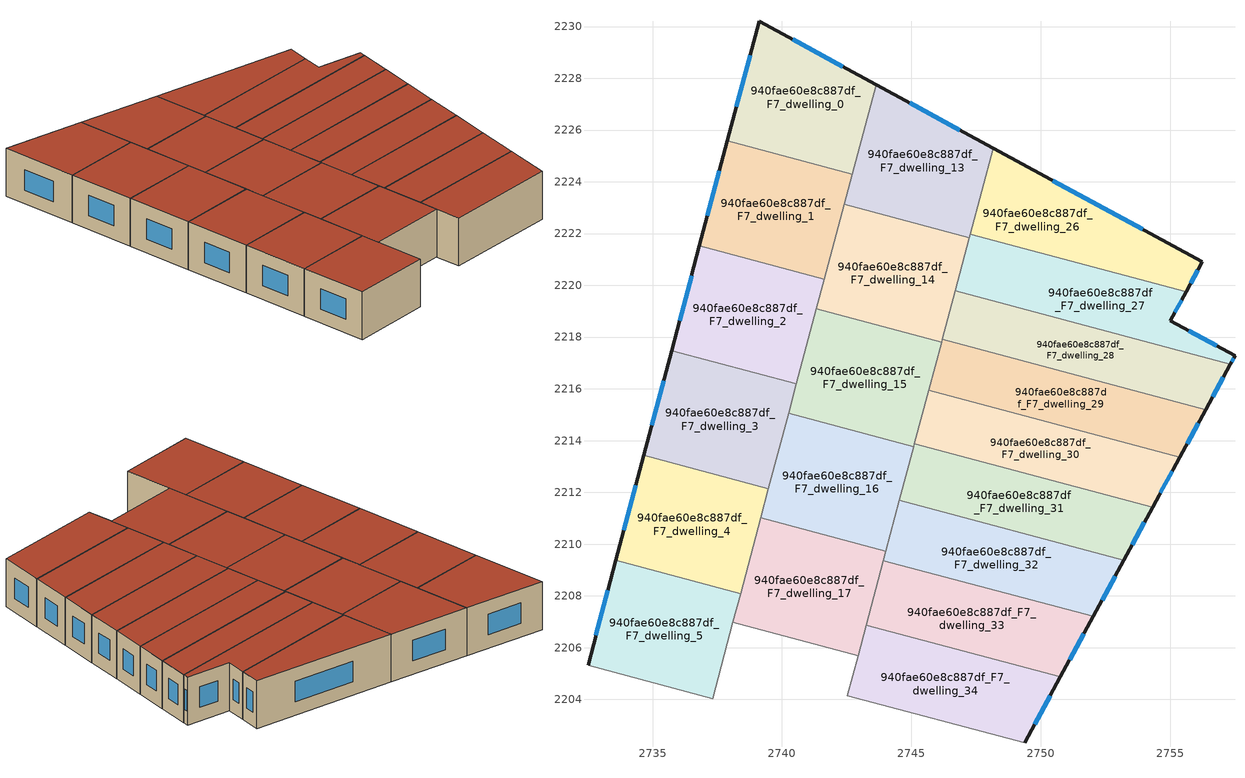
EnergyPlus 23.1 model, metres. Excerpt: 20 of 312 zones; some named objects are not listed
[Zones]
940fae60e8c887df_F7_dwelling_0
 floor to 940fae60e8c887df_F6_dwelling_0 (EU_floor_Construction): 2743.64,2227.75 2742.71,2224.29 2737.89,2225.58 2739.12,2230.21 z21
 wall outside (EU_wall_Construction): 2743.64,2227.75 2739.12,2230.21 2737.89,2225.58 z21:24
 wall to 940fae60e8c887df_F7_dwelling_1 (EU_wall_Construction): 2737.89,2225.58 2742.71,2224.29 z21:24
 wall to 940fae60e8c887df_F7_dwelling_13 (EU_wall_Construction): 2742.71,2224.29 2743.64,2227.75 z21:24
 window (EU_Window_Construction): 2738.76,2228.89 2738.24,2226.9 / 2742.34,2228.46 2740.41,2229.51 z21.86:23.14
 roof outside (EU_roof_Construction): 2742.71,2224.29 2743.64,2227.75 2739.12,2230.21 2737.89,2225.58 z24
940fae60e8c887df_F7_dwelling_1
 floor to 940fae60e8c887df_F6_dwelling_1 (EU_floor_Construction): 2742.71,2224.29 2741.64,2220.25 2736.81,2221.53 2737.89,2225.58 z21
 wall outside (EU_wall_Construction): 2737.89,2225.58 2736.81,2221.53 z21:24
 wall to 940fae60e8c887df_F7_dwelling_2 (EU_wall_Construction): 2736.81,2221.53 2741.64,2220.25 z21:24
 wall to 940fae60e8c887df_F7_dwelling_14 (EU_wall_Construction): 2741.64,2220.25 2742.4,2223.13 z21:24
 wall to 940fae60e8c887df_F7_dwelling_13 (EU_wall_Construction): 2742.4,2223.13 2742.71,2224.29 z21:24
 window (EU_Window_Construction): 2737.58,2224.42 2737.12,2222.69 z21.86:23.14
 roof outside (EU_roof_Construction): 2741.64,2220.25 2742.71,2224.29 2737.89,2225.58 2736.81,2221.53 z24
940fae60e8c887df_F7_dwelling_13
 floor to 940fae60e8c887df_F6_dwelling_13 (EU_floor_Construction): 2748.16,2225.3 2747.24,2221.84 2742.4,2223.13 2743.64,2227.75 z21
 wall outside (EU_wall_Construction): 2748.16,2225.3 2743.64,2227.75 z21:24
 wall to 940fae60e8c887df_F7_dwelling_14 (EU_wall_Construction): 2742.4,2223.13 2747.24,2221.84 z21:24
 wall to 940fae60e8c887df_F7_dwelling_26 (EU_wall_Construction): 2747.27,2221.97 2748.16,2225.3 z21:24
 wall to 940fae60e8c887df_F7_dwelling_27 (EU_wall_Construction): 2747.24,2221.84 2747.27,2221.97 z21:24
 window (EU_Window_Construction): 2746.87,2226 2744.93,2227.05 z21.86:23.14
 roof outside (EU_roof_Construction): 2747.24,2221.84 2748.16,2225.3 2743.64,2227.75 2742.4,2223.13 z24
940fae60e8c887df_F7_dwelling_14
 floor to 940fae60e8c887df_F6_dwelling_14 (EU_floor_Construction): 2747.24,2221.84 2746.16,2217.8 2741.33,2219.09 2742.4,2223.13 z21
 wall to 940fae60e8c887df_F7_dwelling_15 (EU_wall_Construction): 2741.33,2219.09 2746.16,2217.8 z21:24
 wall to 940fae60e8c887df_F7_dwelling_27 (EU_wall_Construction): 2746.69,2219.79 2747.24,2221.84 z21:24
 wall to 940fae60e8c887df_F7_dwelling_28 (EU_wall_Construction): 2746.19,2217.91 2746.69,2219.78 z21:24
 wall to 940fae60e8c887df_F7_dwelling_2 (EU_wall_Construction): 2741.64,2220.24 2741.33,2219.09 z21:24
 wall to 940fae60e8c887df_F7_dwelling_29 (EU_wall_Construction): 2746.16,2217.8 2746.19,2217.91 z21:24
 roof outside (EU_roof_Construction): 2746.16,2217.8 2747.24,2221.84 2742.4,2223.13 2741.33,2219.09 z24
940fae60e8c887df_F7_dwelling_15
 floor to 940fae60e8c887df_F6_dwelling_15 (EU_floor_Construction): 2746.16,2217.8 2745.09,2213.76 2740.25,2215.05 2741.33,2219.09 z21
 wall to 940fae60e8c887df_F7_dwelling_16 (EU_wall_Construction): 2740.25,2215.05 2745.09,2213.76 z21:24
 wall to 940fae60e8c887df_F7_dwelling_2 (EU_wall_Construction): 2741.33,2219.09 2740.56,2216.2 z21:24
 wall to 940fae60e8c887df_F7_dwelling_30 (EU_wall_Construction): 2745.12,2213.88 2745.67,2215.94 z21:24
 wall to 940fae60e8c887df_F7_dwelling_29 (EU_wall_Construction): 2745.67,2215.94 2746.16,2217.8 z21:24
 wall to 940fae60e8c887df_F7_dwelling_3 (EU_wall_Construction): 2740.56,2216.2 2740.25,2215.05 z21:24
 wall to 940fae60e8c887df_F7_dwelling_31 (EU_wall_Construction): 2745.09,2213.76 2745.12,2213.88 z21:24
 roof outside (EU_roof_Construction): 2745.09,2213.76 2746.16,2217.8 2741.33,2219.09 2740.25,2215.05 z24
940fae60e8c887df_F7_dwelling_16
 floor to 940fae60e8c887df_F6_dwelling_16 (EU_floor_Construction): 2745.09,2213.76 2744.01,2209.72 2739.18,2211.01 2740.25,2215.05 z21
 wall to 940fae60e8c887df_F7_dwelling_17 (EU_wall_Construction): 2739.18,2211.01 2744.01,2209.72 z21:24
 wall to 940fae60e8c887df_F7_dwelling_3 (EU_wall_Construction): 2740.25,2215.05 2739.48,2212.14 z21:24
 wall to 940fae60e8c887df_F7_dwelling_31 (EU_wall_Construction): 2744.54,2211.69 2745.09,2213.76 z21:24
 wall to 940fae60e8c887df_F7_dwelling_32 (EU_wall_Construction): 2744.01,2209.72 2744.54,2211.69 z21:24
 wall to 940fae60e8c887df_F7_dwelling_4 (EU_wall_Construction): 2739.48,2212.14 2739.18,2211.01 z21:24
 roof outside (EU_roof_Construction): 2744.01,2209.72 2745.09,2213.76 2740.25,2215.05 2739.18,2211.01 z24
940fae60e8c887df_F7_dwelling_17
 floor to 940fae60e8c887df_F6_dwelling_17 (EU_floor_Construction): 2744.01,2209.72 2742.94,2205.69 2738.1,2206.97 2739.18,2211.01 z21
 wall to 940fae60e8c887df_F7_dwelling_18 (EU_wall_Construction): 2738.1,2206.97 2742.94,2205.69 z21:24
 wall to 940fae60e8c887df_F7_dwelling_4 (EU_wall_Construction): 2739.18,2211.01 2738.4,2208.09 z21:24
 wall to 940fae60e8c887df_F7_dwelling_33 (EU_wall_Construction): 2743.25,2206.87 2743.92,2209.37 z21:24
 wall to 940fae60e8c887df_F7_dwelling_5 (EU_wall_Construction): 2738.4,2208.09 2738.1,2206.97 z21:24
 wall to 940fae60e8c887df_F7_dwelling_32 (EU_wall_Construction): 2743.92,2209.37 2744.01,2209.72 z21:24
 wall to 940fae60e8c887df_F7_dwelling_34 (EU_wall_Construction): 2742.94,2205.69 2743.25,2206.87 z21:24
 roof outside (EU_roof_Construction): 2742.94,2205.69 2744.01,2209.72 2739.18,2211.01 2738.1,2206.97 z24
940fae60e8c887df_F7_dwelling_2
 floor to 940fae60e8c887df_F6_dwelling_2 (EU_floor_Construction): 2741.64,2220.25 2740.56,2216.2 2735.73,2217.48 2736.81,2221.53 z21
 wall outside (EU_wall_Construction): 2736.81,2221.53 2735.73,2217.48 z21:24
 wall to 940fae60e8c887df_F7_dwelling_3 (EU_wall_Construction): 2735.73,2217.48 2740.56,2216.2 z21:24
 window (EU_Window_Construction): 2736.5,2220.37 2736.04,2218.64 z21.86:23.14
 roof outside (EU_roof_Construction): 2740.56,2216.2 2741.64,2220.25 2736.81,2221.53 2735.73,2217.48 z24
940fae60e8c887df_F7_dwelling_26
 floor to 940fae60e8c887df_F6_dwelling_26 (EU_floor_Construction): 2756.24,2220.9 2755.61,2219.75 2747.27,2221.97 2748.16,2225.3 z21
 wall outside (EU_wall_Construction): 2755.61,2219.75 2756.24,2220.9 2748.16,2225.3 z21:24
 wall to 940fae60e8c887df_F7_dwelling_27 (EU_wall_Construction): 2747.27,2221.97 2755.61,2219.75 z21:24
 window (EU_Window_Construction): 2753.93,2222.16 2750.47,2224.04 / 2755.79,2220.08 2756.06,2220.57 z21.86:23.14
 roof outside (EU_roof_Construction): 2755.61,2219.75 2756.24,2220.9 2748.16,2225.3 2747.27,2221.97 z24
940fae60e8c887df_F7_dwelling_27
 floor to 940fae60e8c887df_F6_dwelling_27 (EU_floor_Construction): 2755.61,2219.75 2755.01,2218.64 2757.51,2217.28 2757.33,2216.95 2746.69,2219.79 2747.27,2221.97 z21
 wall outside (EU_wall_Construction): 2757.33,2216.95 2757.51,2217.28 2755.01,2218.64 2755.61,2219.75 z21:24
 wall to 940fae60e8c887df_F7_dwelling_28 (EU_wall_Construction): 2746.69,2219.79 2757.33,2216.95 z21:24
 window (EU_Window_Construction): 2755.18,2218.96 2755.44,2219.43 / 2756.79,2217.67 2755.72,2218.25 / 2757.38,2217.05 2757.45,2217.19 z21.86:23.14
 roof outside (EU_roof_Construction): 2757.33,2216.95 2757.51,2217.28 2755.01,2218.64 2755.61,2219.75 2747.27,2221.97 2746.69,2219.79 z24
940fae60e8c887df_F7_dwelling_28
 floor to 940fae60e8c887df_F6_dwelling_28 (EU_floor_Construction): 2757.33,2216.95 2756.37,2215.2 2746.19,2217.91 2746.69,2219.79 z21
 wall outside (EU_wall_Construction): 2756.37,2215.2 2757.33,2216.95 z21:24
 wall to 940fae60e8c887df_F7_dwelling_29 (EU_wall_Construction): 2746.19,2217.91 2756.37,2215.2 z21:24
 window (EU_Window_Construction): 2756.65,2215.7 2757.05,2216.45 z21.86:23.14
 roof outside (EU_roof_Construction): 2756.37,2215.2 2757.33,2216.95 2746.69,2219.79 2746.19,2217.91 z24
940fae60e8c887df_F7_dwelling_29
 floor to 940fae60e8c887df_F6_dwelling_29 (EU_floor_Construction): 2756.37,2215.2 2755.38,2213.36 2745.67,2215.94 2746.19,2217.91 z21
 wall outside (EU_wall_Construction): 2755.38,2213.36 2756.37,2215.2 z21:24
 wall to 940fae60e8c887df_F7_dwelling_30 (EU_wall_Construction): 2745.67,2215.94 2755.38,2213.36 z21:24
 window (EU_Window_Construction): 2755.66,2213.88 2756.09,2214.67 z21.86:23.14
 roof outside (EU_roof_Construction): 2755.38,2213.36 2756.37,2215.2 2746.19,2217.91 2745.67,2215.94 z24
940fae60e8c887df_F7_dwelling_3
 floor to 940fae60e8c887df_F6_dwelling_3 (EU_floor_Construction): 2740.56,2216.2 2739.48,2212.14 2734.66,2213.43 2735.73,2217.48 z21
 wall outside (EU_wall_Construction): 2735.73,2217.48 2734.66,2213.43 z21:24
 wall to 940fae60e8c887df_F7_dwelling_4 (EU_wall_Construction): 2734.66,2213.43 2739.48,2212.14 z21:24
 window (EU_Window_Construction): 2735.43,2216.32 2734.97,2214.58 z21.86:23.14
 roof outside (EU_roof_Construction): 2739.48,2212.14 2740.56,2216.2 2735.73,2217.48 2734.66,2213.43 z24
940fae60e8c887df_F7_dwelling_30
 floor to 940fae60e8c887df_F6_dwelling_30 (EU_floor_Construction): 2755.38,2213.36 2754.33,2211.43 2745.12,2213.88 2745.67,2215.94 z21
 wall outside (EU_wall_Construction): 2754.33,2211.43 2755.38,2213.36 z21:24
 wall to 940fae60e8c887df_F7_dwelling_31 (EU_wall_Construction): 2745.12,2213.88 2754.33,2211.43 z21:24
 window (EU_Window_Construction): 2754.62,2211.98 2755.08,2212.81 z21.86:23.14
 roof outside (EU_roof_Construction): 2754.33,2211.43 2755.38,2213.36 2745.67,2215.94 2745.12,2213.88 z24
940fae60e8c887df_F7_dwelling_31
 floor to 940fae60e8c887df_F6_dwelling_31 (EU_floor_Construction): 2754.33,2211.43 2753.21,2209.38 2744.54,2211.69 2745.12,2213.88 z21
 wall outside (EU_wall_Construction): 2753.21,2209.38 2754.33,2211.43 z21:24
 wall to 940fae60e8c887df_F7_dwelling_32 (EU_wall_Construction): 2744.54,2211.69 2753.21,2209.38 z21:24
 window (EU_Window_Construction): 2753.53,2209.97 2754.01,2210.84 z21.86:23.14
 roof outside (EU_roof_Construction): 2753.21,2209.38 2754.33,2211.43 2745.12,2213.88 2744.54,2211.69 z24
940fae60e8c887df_F7_dwelling_32
 floor to 940fae60e8c887df_F6_dwelling_32 (EU_floor_Construction): 2753.21,2209.38 2752.03,2207.21 2743.92,2209.37 2744.54,2211.69 z21
 wall outside (EU_wall_Construction): 2752.03,2207.21 2753.21,2209.38 z21:24
 wall to 940fae60e8c887df_F7_dwelling_33 (EU_wall_Construction): 2743.92,2209.37 2752.03,2207.21 z21:24
 window (EU_Window_Construction): 2752.37,2207.83 2752.88,2208.76 z21.86:23.14
 roof outside (EU_roof_Construction): 2752.03,2207.21 2753.21,2209.38 2744.54,2211.69 2743.92,2209.37 z24
940fae60e8c887df_F7_dwelling_33
 floor to 940fae60e8c887df_F6_dwelling_33 (EU_floor_Construction): 2752.03,2207.21 2750.76,2204.87 2743.25,2206.87 2743.92,2209.37 z21
 wall outside (EU_wall_Construction): 2750.76,2204.87 2752.03,2207.21 z21:24
 wall to 940fae60e8c887df_F7_dwelling_34 (EU_wall_Construction): 2743.25,2206.87 2750.76,2204.87 z21:24
 window (EU_Window_Construction): 2751.12,2205.53 2751.67,2206.54 z21.86:23.14
 roof outside (EU_roof_Construction): 2750.76,2204.87 2752.03,2207.21 2743.92,2209.37 2743.25,2206.87 z24
940fae60e8c887df_F7_dwelling_34
 floor to 940fae60e8c887df_F6_dwelling_34 (EU_floor_Construction): 2750.76,2204.87 2749.38,2202.32 2742.53,2204.15 2743.25,2206.87 z21
 wall outside (EU_wall_Construction): 2749.38,2202.32 2750.76,2204.87 z21:24
 wall to 940fae60e8c887df_F7_dwelling_35 (EU_wall_Construction): 2742.53,2204.15 2749.38,2202.32 z21:24
 wall to 940fae60e8c887df_F7_dwelling_18 (EU_wall_Construction): 2742.94,2205.69 2742.53,2204.15 z21:24
 window (EU_Window_Construction): 2749.77,2203.05 2750.37,2204.14 z21.86:23.14
 roof outside (EU_roof_Construction): 2749.38,2202.32 2750.76,2204.87 2743.25,2206.87 2742.53,2204.15 z24
940fae60e8c887df_F7_dwelling_4
 floor to 940fae60e8c887df_F6_dwelling_4 (EU_floor_Construction): 2739.48,2212.14 2738.4,2208.09 2733.58,2209.37 2734.66,2213.43 z21
 wall outside (EU_wall_Construction): 2734.66,2213.43 2733.58,2209.37 z21:24
 wall to 940fae60e8c887df_F7_dwelling_5 (EU_wall_Construction): 2733.58,2209.37 2738.4,2208.09 z21:24
 window (EU_Window_Construction): 2734.35,2212.27 2733.89,2210.53 z21.86:23.14
 roof outside (EU_roof_Construction): 2738.4,2208.09 2739.48,2212.14 2734.66,2213.43 2733.58,2209.37 z24
940fae60e8c887df_F7_dwelling_5
 floor to 940fae60e8c887df_F6_dwelling_5 (EU_floor_Construction): 2738.4,2208.09 2737.32,2204.03 2732.5,2205.31 2733.58,2209.37 z21
 wall outside (EU_wall_Construction): 2733.58,2209.37 2732.5,2205.31 z21:24
 wall to 940fae60e8c887df_F7_dwelling_6 (EU_wall_Construction): 2732.5,2205.31 2737.32,2204.03 z21:24
 wall to 940fae60e8c887df_F7_dwelling_18 (EU_wall_Construction): 2737.32,2204.03 2738.1,2206.97 z21:24
 window (EU_Window_Construction): 2733.27,2208.21 2732.81,2206.47 z21.86:23.14
 roof outside (EU_roof_Construction): 2737.32,2204.03 2738.4,2208.09 2733.58,2209.37 2732.5,2205.31 z24
[Building]
EU S2 Campaign: North Axis=0; Terrain=City; Solar Distribution=FullExterior
[Site:Location]
Helsinki-Vantaa.AP: Latitude=60.317; Longitude=24.963; Time Zone=2; Elevation=54.6
[SizingPeriod:WeatherFileDays]
AnnualSizingPeriod: Begin Month=1; Begin Day of Month=1; End Month=12; End Day of Month=31; Day of Week for Start Day=Monday; Use Weather File Daylight Saving Period=No; Use Weather File Rain and Snow Indicators=No
[MATERIAL]
EU_InternalMass_Material: Roughness=MediumRough; Thickness=0.1; Conductivity=1; Density=1800; Specific Heat=900; Thermal Absorptance=0.9; Solar Absorptance=0.7; Visible Absorptance=0.7
[MATERIAL:NOMASS] Roughness=MediumRough; Thermal Absorptance=0.9; Solar Absorptance=0.7; Visible Absorptance=0.7
Name | Thermal Resistance
EU_wall_NoMass | 5.91765
EU_roof_NoMass | 11.1778
EU_floor_NoMass | 6.2875
[WINDOWMATERIAL:SIMPLEGLAZINGSYSTEM]
EU_Window_SimpleGlazing: UFactor=0.994035; Solar Heat Gain Coefficient=0.7; Visible Transmittance=0.7
[CONSTRUCTION]
EU_wall_Construction: EU_wall_NoMass
EU_roof_Construction: EU_roof_NoMass
EU_floor_Construction: EU_floor_NoMass
EU_Window_Construction: EU_Window_SimpleGlazing
EU_InternalMass_Construction: EU_InternalMass_Material
[ZONE] Type=1; Multiplier=1; Ceiling Height=autocalculate; Floor Area=autocalculate; Part of Total Floor Area=Yes
Name | Volume
940fae60e8c887df_F7_dwelling_0; 940fae60e8c887df_F7_dwelling_34 | 62.7524
940fae60e8c887df_F7_dwelling_1; 940fae60e8c887df_F7_dwelling_17 | 62.759
940fae60e8c887df_F7_dwelling_13 | 62.7554
940fae60e8c887df_F7_dwelling_14 | 62.7649
940fae60e8c887df_F7_dwelling_15 | 62.7598
940fae60e8c887df_F7_dwelling_16; 940fae60e8c887df_F7_dwelling_26 | 62.7605
940fae60e8c887df_F7_dwelling_2 | 62.7495
940fae60e8c887df_F7_dwelling_27; 940fae60e8c887df_F7_dwelling_3; 940fae60e8c887df_F7_dwelling_31 | 62.7539
940fae60e8c887df_F7_dwelling_28 | 62.7642
940fae60e8c887df_F7_dwelling_29 | 62.748
940fae60e8c887df_F7_dwelling_30 | 62.7664
940fae60e8c887df_F7_dwelling_32 | 62.7466
940fae60e8c887df_F7_dwelling_33 | 62.7678
940fae60e8c887df_F7_dwelling_4 | 62.7568
940fae60e8c887df_F7_dwelling_5 | 62.7583
[INTERNALMASS] Construction=EU_InternalMass_Construction
Name | Zone or ZoneList | Surface Area
940fae60e8c887df_F7_dwelling_0_EU_InternalMass | 940fae60e8c887df_F7_dwelling_0 | 20.9173
940fae60e8c887df_F7_dwelling_1_EU_InternalMass | 940fae60e8c887df_F7_dwelling_1 | 20.9199
940fae60e8c887df_F7_dwelling_2_EU_InternalMass | 940fae60e8c887df_F7_dwelling_2 | 20.916
940fae60e8c887df_F7_dwelling_3_EU_InternalMass | 940fae60e8c887df_F7_dwelling_3 | 20.918
940fae60e8c887df_F7_dwelling_4_EU_InternalMass | 940fae60e8c887df_F7_dwelling_4 | 20.9187
940fae60e8c887df_F7_dwelling_5_EU_InternalMass | 940fae60e8c887df_F7_dwelling_5 | 20.9196
940fae60e8c887df_F7_dwelling_13_EU_InternalMass | 940fae60e8c887df_F7_dwelling_13 | 20.919
940fae60e8c887df_F7_dwelling_14_EU_InternalMass | 940fae60e8c887df_F7_dwelling_14 | 20.9217
940fae60e8c887df_F7_dwelling_15_EU_InternalMass | 940fae60e8c887df_F7_dwelling_15 | 20.9199
940fae60e8c887df_F7_dwelling_16_EU_InternalMass | 940fae60e8c887df_F7_dwelling_16 | 20.9199
940fae60e8c887df_F7_dwelling_17_EU_InternalMass | 940fae60e8c887df_F7_dwelling_17 | 20.9199
940fae60e8c887df_F7_dwelling_26_EU_InternalMass | 940fae60e8c887df_F7_dwelling_26 | 20.9201
940fae60e8c887df_F7_dwelling_27_EU_InternalMass | 940fae60e8c887df_F7_dwelling_27 | 20.9179
940fae60e8c887df_F7_dwelling_28_EU_InternalMass | 940fae60e8c887df_F7_dwelling_28 | 20.921
940fae60e8c887df_F7_dwelling_29_EU_InternalMass | 940fae60e8c887df_F7_dwelling_29 | 20.9164
940fae60e8c887df_F7_dwelling_30_EU_InternalMass | 940fae60e8c887df_F7_dwelling_30 | 20.9221
940fae60e8c887df_F7_dwelling_31_EU_InternalMass | 940fae60e8c887df_F7_dwelling_31 | 20.9178
940fae60e8c887df_F7_dwelling_32_EU_InternalMass | 940fae60e8c887df_F7_dwelling_32 | 20.9155
940fae60e8c887df_F7_dwelling_33_EU_InternalMass | 940fae60e8c887df_F7_dwelling_33 | 20.9227
940fae60e8c887df_F7_dwelling_34_EU_InternalMass | 940fae60e8c887df_F7_dwelling_34 | 20.9175
[OTHEREQUIPMENT] Fuel Type=Electricity; Design Level Calculation Method=Watts/Area; Power per Zone Floor Area=1; Fraction Latent=0; Fraction Radiant=0; Fraction Lost=0; Carbon Dioxide Generation Rate=0; EndUse Subcategory=EU_Step8_InternalGains
Name | Zone or ZoneList or Space or SpaceList | Schedule
EU_Step8_InternalGain_940fae60e8c887df_F7_dwelling_0_f000 | 940fae60e8c887df_F7_dwelling_0 | EU_Step8_GainSchedule_940fae60e8c887df_F7_dwelling_0_f000
EU_Step8_InternalGain_940fae60e8c887df_F7_dwelling_1_f000 | 940fae60e8c887df_F7_dwelling_1 | EU_Step8_GainSchedule_940fae60e8c887df_F7_dwelling_1_f000
EU_Step8_InternalGain_940fae60e8c887df_F7_dwelling_2_f000 | 940fae60e8c887df_F7_dwelling_2 | EU_Step8_GainSchedule_940fae60e8c887df_F7_dwelling_2_f000
EU_Step8_InternalGain_940fae60e8c887df_F7_dwelling_3_f000 | 940fae60e8c887df_F7_dwelling_3 | EU_Step8_GainSchedule_940fae60e8c887df_F7_dwelling_3_f000
EU_Step8_InternalGain_940fae60e8c887df_F7_dwelling_4_f000 | 940fae60e8c887df_F7_dwelling_4 | EU_Step8_GainSchedule_940fae60e8c887df_F7_dwelling_4_f000
EU_Step8_InternalGain_940fae60e8c887df_F7_dwelling_5_f000 | 940fae60e8c887df_F7_dwelling_5 | EU_Step8_GainSchedule_940fae60e8c887df_F7_dwelling_5_f000
EU_Step8_InternalGain_940fae60e8c887df_F7_dwelling_13_f000 | 940fae60e8c887df_F7_dwelling_13 | EU_Step8_GainSchedule_940fae60e8c887df_F7_dwelling_13_f000
EU_Step8_InternalGain_940fae60e8c887df_F7_dwelling_14_f000 | 940fae60e8c887df_F7_dwelling_14 | EU_Step8_GainSchedule_940fae60e8c887df_F7_dwelling_14_f000
EU_Step8_InternalGain_940fae60e8c887df_F7_dwelling_15_f000 | 940fae60e8c887df_F7_dwelling_15 | EU_Step8_GainSchedule_940fae60e8c887df_F7_dwelling_15_f000
EU_Step8_InternalGain_940fae60e8c887df_F7_dwelling_16_f000 | 940fae60e8c887df_F7_dwelling_16 | EU_Step8_GainSchedule_940fae60e8c887df_F7_dwelling_16_f000
EU_Step8_InternalGain_940fae60e8c887df_F7_dwelling_17_f000 | 940fae60e8c887df_F7_dwelling_17 | EU_Step8_GainSchedule_940fae60e8c887df_F7_dwelling_17_f000
EU_Step8_InternalGain_940fae60e8c887df_F7_dwelling_26_f000 | 940fae60e8c887df_F7_dwelling_26 | EU_Step8_GainSchedule_940fae60e8c887df_F7_dwelling_26_f000
EU_Step8_InternalGain_940fae60e8c887df_F7_dwelling_27_f000 | 940fae60e8c887df_F7_dwelling_27 | EU_Step8_GainSchedule_940fae60e8c887df_F7_dwelling_27_f000
EU_Step8_InternalGain_940fae60e8c887df_F7_dwelling_28_f000 | 940fae60e8c887df_F7_dwelling_28 | EU_Step8_GainSchedule_940fae60e8c887df_F7_dwelling_28_f000
EU_Step8_InternalGain_940fae60e8c887df_F7_dwelling_29_f000 | 940fae60e8c887df_F7_dwelling_29 | EU_Step8_GainSchedule_940fae60e8c887df_F7_dwelling_29_f000
EU_Step8_InternalGain_940fae60e8c887df_F7_dwelling_30_f000 | 940fae60e8c887df_F7_dwelling_30 | EU_Step8_GainSchedule_940fae60e8c887df_F7_dwelling_30_f000
EU_Step8_InternalGain_940fae60e8c887df_F7_dwelling_31_f000 | 940fae60e8c887df_F7_dwelling_31 | EU_Step8_GainSchedule_940fae60e8c887df_F7_dwelling_31_f000
EU_Step8_InternalGain_940fae60e8c887df_F7_dwelling_32_f000 | 940fae60e8c887df_F7_dwelling_32 | EU_Step8_GainSchedule_940fae60e8c887df_F7_dwelling_32_f000
EU_Step8_InternalGain_940fae60e8c887df_F7_dwelling_33_f000 | 940fae60e8c887df_F7_dwelling_33 | EU_Step8_GainSchedule_940fae60e8c887df_F7_dwelling_33_f000
EU_Step8_InternalGain_940fae60e8c887df_F7_dwelling_34_f000 | 940fae60e8c887df_F7_dwelling_34 | EU_Step8_GainSchedule_940fae60e8c887df_F7_dwelling_34_f000
[ZONEVENTILATION:DESIGNFLOWRATE] Schedule=EU_AlwaysOn; Design Flow Rate Calculation Method=AirChanges/Hour; Air Changes per Hour=0.596421; Ventilation Type=Natural; Fan Pressure Rise=0; Fan Total Efficiency=1; Constant Term Coefficient=1; Temperature Term Coefficient=0; Velocity Term Coefficient=0; Velocity Squared Term Coefficient=0; Minimum Indoor Temperature=-100; Maximum Indoor Temperature=100; Delta Temperature=-100; Minimum Outdoor Temperature=-100; Maximum Outdoor Temperature=100; Maximum Wind Speed=40
Name | Zone or ZoneList or Space or SpaceList
EU_ConstantAir_940fae60e8c887df_F7_dwelling_0 | 940fae60e8c887df_F7_dwelling_0
EU_ConstantAir_940fae60e8c887df_F7_dwelling_1 | 940fae60e8c887df_F7_dwelling_1
EU_ConstantAir_940fae60e8c887df_F7_dwelling_2 | 940fae60e8c887df_F7_dwelling_2
EU_ConstantAir_940fae60e8c887df_F7_dwelling_3 | 940fae60e8c887df_F7_dwelling_3
EU_ConstantAir_940fae60e8c887df_F7_dwelling_4 | 940fae60e8c887df_F7_dwelling_4
EU_ConstantAir_940fae60e8c887df_F7_dwelling_5 | 940fae60e8c887df_F7_dwelling_5
EU_ConstantAir_940fae60e8c887df_F7_dwelling_13 | 940fae60e8c887df_F7_dwelling_13
EU_ConstantAir_940fae60e8c887df_F7_dwelling_14 | 940fae60e8c887df_F7_dwelling_14
EU_ConstantAir_940fae60e8c887df_F7_dwelling_15 | 940fae60e8c887df_F7_dwelling_15
EU_ConstantAir_940fae60e8c887df_F7_dwelling_16 | 940fae60e8c887df_F7_dwelling_16
EU_ConstantAir_940fae60e8c887df_F7_dwelling_17 | 940fae60e8c887df_F7_dwelling_17
EU_ConstantAir_940fae60e8c887df_F7_dwelling_26 | 940fae60e8c887df_F7_dwelling_26
EU_ConstantAir_940fae60e8c887df_F7_dwelling_27 | 940fae60e8c887df_F7_dwelling_27
EU_ConstantAir_940fae60e8c887df_F7_dwelling_28 | 940fae60e8c887df_F7_dwelling_28
EU_ConstantAir_940fae60e8c887df_F7_dwelling_29 | 940fae60e8c887df_F7_dwelling_29
EU_ConstantAir_940fae60e8c887df_F7_dwelling_30 | 940fae60e8c887df_F7_dwelling_30
EU_ConstantAir_940fae60e8c887df_F7_dwelling_31 | 940fae60e8c887df_F7_dwelling_31
EU_ConstantAir_940fae60e8c887df_F7_dwelling_32 | 940fae60e8c887df_F7_dwelling_32
EU_ConstantAir_940fae60e8c887df_F7_dwelling_33 | 940fae60e8c887df_F7_dwelling_33
EU_ConstantAir_940fae60e8c887df_F7_dwelling_34 | 940fae60e8c887df_F7_dwelling_34
[HVACTEMPLATE:ZONE:IDEALLOADSAIRSYSTEM] System Availability Schedule=EU_AlwaysOn; Maximum Heating Supply Air Temperature=50; Minimum Cooling Supply Air Temperature=13; Maximum Heating Supply Air Humidity Ratio=0.0156; Minimum Cooling Supply Air Humidity Ratio=0.0077; Heating Limit=NoLimit; Cooling Limit=NoLimit; Heating Availability Schedule=EU_AlwaysOn; Cooling Availability Schedule=EU_CoolingOff; Dehumidification Control Type=ConstantSensibleHeatRatio; Cooling Sensible Heat Ratio=0.7; Dehumidification Setpoint=60; Humidification Control Type=None; Humidification Setpoint=30; Outdoor Air Method=None; Outdoor Air Flow Rate per Person=0.00944; Outdoor Air Flow Rate per Zone Floor Area=0; Outdoor Air Flow Rate per Zone=0; Demand Controlled Ventilation Type=None; Outdoor Air Economizer Type=NoEconomizer; Heat Recovery Type=None; Sensible Heat Recovery Effectiveness=0.7; Latent Heat Recovery Effectiveness=0.65
Name | Template Thermostat
940fae60e8c887df_F7_dwelling_0 | EU_HeatOnly_940fae60e8c887df_F7_dwelling_0
940fae60e8c887df_F7_dwelling_1 | EU_HeatOnly_940fae60e8c887df_F7_dwelling_1
940fae60e8c887df_F7_dwelling_2 | EU_HeatOnly_940fae60e8c887df_F7_dwelling_2
940fae60e8c887df_F7_dwelling_3 | EU_HeatOnly_940fae60e8c887df_F7_dwelling_3
940fae60e8c887df_F7_dwelling_4 | EU_HeatOnly_940fae60e8c887df_F7_dwelling_4
940fae60e8c887df_F7_dwelling_5 | EU_HeatOnly_940fae60e8c887df_F7_dwelling_5
940fae60e8c887df_F7_dwelling_13 | EU_HeatOnly_940fae60e8c887df_F7_dwelling_13
940fae60e8c887df_F7_dwelling_14 | EU_HeatOnly_940fae60e8c887df_F7_dwelling_14
940fae60e8c887df_F7_dwelling_15 | EU_HeatOnly_940fae60e8c887df_F7_dwelling_15
940fae60e8c887df_F7_dwelling_16 | EU_HeatOnly_940fae60e8c887df_F7_dwelling_16
940fae60e8c887df_F7_dwelling_17 | EU_HeatOnly_940fae60e8c887df_F7_dwelling_17
940fae60e8c887df_F7_dwelling_26 | EU_HeatOnly_940fae60e8c887df_F7_dwelling_26
940fae60e8c887df_F7_dwelling_27 | EU_HeatOnly_940fae60e8c887df_F7_dwelling_27
940fae60e8c887df_F7_dwelling_28 | EU_HeatOnly_940fae60e8c887df_F7_dwelling_28
940fae60e8c887df_F7_dwelling_29 | EU_HeatOnly_940fae60e8c887df_F7_dwelling_29
940fae60e8c887df_F7_dwelling_30 | EU_HeatOnly_940fae60e8c887df_F7_dwelling_30
940fae60e8c887df_F7_dwelling_31 | EU_HeatOnly_940fae60e8c887df_F7_dwelling_31
940fae60e8c887df_F7_dwelling_32 | EU_HeatOnly_940fae60e8c887df_F7_dwelling_32
940fae60e8c887df_F7_dwelling_33 | EU_HeatOnly_940fae60e8c887df_F7_dwelling_33
940fae60e8c887df_F7_dwelling_34 | EU_HeatOnly_940fae60e8c887df_F7_dwelling_34
[SIZING:ZONE] Zone Cooling Design Supply Air Temperature Input Method=SupplyAirTemperature; Zone Cooling Design Supply Air Temperature=13; Zone Heating Design Supply Air Temperature Input Method=SupplyAirTemperature; Zone Heating Design Supply Air Temperature=50; Zone Cooling Design Supply Air Humidity Ratio=0.008; Zone Heating Design Supply Air Humidity Ratio=0.008; Cooling Design Air Flow Method=DesignDay; Cooling Design Air Flow Rate=0; Cooling Minimum Air Flow per Zone Floor Area=0.000762; Cooling Minimum Air Flow=0; Cooling Minimum Air Flow Fraction=0.2; Heating Design Air Flow Method=DesignDay; Heating Design Air Flow Rate=0; Heating Maximum Air Flow per Zone Floor Area=0.002032; Heating Maximum Air Flow=0.141576; Heating Maximum Air Flow Fraction=0.3; Account for Dedicated Outdoor Air System=No; Dedicated Outdoor Air System Control Strategy=NeutralSupplyAir; Dedicated Outdoor Air Low Setpoint Temperature for Design=autosize; Dedicated Outdoor Air High Setpoint Temperature for Design=autosize; Zone Load Sizing Method=Sensible Load Only No Latent Load; Zone Latent Cooling Design Supply Air Humidity Ratio Input Method=HumidityRatioDifference; Zone Cooling Design Supply Air Humidity Ratio Difference=0.005; Zone Latent Heating Design Supply Air Humidity Ratio Input Method=HumidityRatioDifference; Zone Humidification Design Supply Air Humidity Ratio Difference=0.005
940fae60e8c887df_F7_dwelling_0; 940fae60e8c887df_F7_dwelling_1; 940fae60e8c887df_F7_dwelling_2; 940fae60e8c887df_F7_dwelling_3; 940fae60e8c887df_F7_dwelling_4; 940fae60e8c887df_F7_dwelling_5; 940fae60e8c887df_F7_dwelling_13; 940fae60e8c887df_F7_dwelling_14; 940fae60e8c887df_F7_dwelling_15; 940fae60e8c887df_F7_dwelling_16; 940fae60e8c887df_F7_dwelling_17; 940fae60e8c887df_F7_dwelling_26; 940fae60e8c887df_F7_dwelling_27; 940fae60e8c887df_F7_dwelling_28; 940fae60e8c887df_F7_dwelling_29; 940fae60e8c887df_F7_dwelling_30; 940fae60e8c887df_F7_dwelling_31; 940fae60e8c887df_F7_dwelling_32; 940fae60e8c887df_F7_dwelling_33; 940fae60e8c887df_F7_dwelling_34
[SCHEDULE:CONSTANT]
Name | Hourly Value
EU_AlwaysOn | 1
EU_CoolingOff | 0
[SCHEDULE:FILE] Column Number=1; Rows to Skip at Top=0; Number of Hours of Data=8760; Column Separator=Comma; Interpolate to Timestep=No; Minutes per Item=60; Adjust Schedule for Daylight Savings=Yes
Name | File
EU_Step8_GainSchedule_940fae60e8c887df_F7_dwelling_0_f000 | ../../schedules/940fae60e8c887df/940fae60e8c887df_F7_dwelling_0_f000_gain.csv
EU_Step8_GainSchedule_940fae60e8c887df_F7_dwelling_1_f000 | ../../schedules/940fae60e8c887df/940fae60e8c887df_F7_dwelling_1_f000_gain.csv
EU_Step8_GainSchedule_940fae60e8c887df_F7_dwelling_2_f000 | ../../schedules/940fae60e8c887df/940fae60e8c887df_F7_dwelling_2_f000_gain.csv
EU_Step8_GainSchedule_940fae60e8c887df_F7_dwelling_3_f000 | ../../schedules/940fae60e8c887df/940fae60e8c887df_F7_dwelling_3_f000_gain.csv
EU_Step8_GainSchedule_940fae60e8c887df_F7_dwelling_4_f000 | ../../schedules/940fae60e8c887df/940fae60e8c887df_F7_dwelling_4_f000_gain.csv
EU_Step8_GainSchedule_940fae60e8c887df_F7_dwelling_5_f000 | ../../schedules/940fae60e8c887df/940fae60e8c887df_F7_dwelling_5_f000_gain.csv
EU_Step8_GainSchedule_940fae60e8c887df_F7_dwelling_13_f000 | ../../schedules/940fae60e8c887df/940fae60e8c887df_F7_dwelling_13_f000_gain.csv
EU_Step8_GainSchedule_940fae60e8c887df_F7_dwelling_14_f000 | ../../schedules/940fae60e8c887df/940fae60e8c887df_F7_dwelling_14_f000_gain.csv
EU_Step8_GainSchedule_940fae60e8c887df_F7_dwelling_15_f000 | ../../schedules/940fae60e8c887df/940fae60e8c887df_F7_dwelling_15_f000_gain.csv
EU_Step8_GainSchedule_940fae60e8c887df_F7_dwelling_16_f000 | ../../schedules/940fae60e8c887df/940fae60e8c887df_F7_dwelling_16_f000_gain.csv
EU_Step8_GainSchedule_940fae60e8c887df_F7_dwelling_17_f000 | ../../schedules/940fae60e8c887df/940fae60e8c887df_F7_dwelling_17_f000_gain.csv
EU_Step8_GainSchedule_940fae60e8c887df_F7_dwelling_26_f000 | ../../schedules/940fae60e8c887df/940fae60e8c887df_F7_dwelling_26_f000_gain.csv
EU_Step8_GainSchedule_940fae60e8c887df_F7_dwelling_27_f000 | ../../schedules/940fae60e8c887df/940fae60e8c887df_F7_dwelling_27_f000_gain.csv
EU_Step8_GainSchedule_940fae60e8c887df_F7_dwelling_28_f000 | ../../schedules/940fae60e8c887df/940fae60e8c887df_F7_dwelling_28_f000_gain.csv
EU_Step8_GainSchedule_940fae60e8c887df_F7_dwelling_29_f000 | ../../schedules/940fae60e8c887df/940fae60e8c887df_F7_dwelling_29_f000_gain.csv
EU_Step8_GainSchedule_940fae60e8c887df_F7_dwelling_30_f000 | ../../schedules/940fae60e8c887df/940fae60e8c887df_F7_dwelling_30_f000_gain.csv
EU_Step8_GainSchedule_940fae60e8c887df_F7_dwelling_31_f000 | ../../schedules/940fae60e8c887df/940fae60e8c887df_F7_dwelling_31_f000_gain.csv
EU_Step8_GainSchedule_940fae60e8c887df_F7_dwelling_32_f000 | ../../schedules/940fae60e8c887df/940fae60e8c887df_F7_dwelling_32_f000_gain.csv
EU_Step8_GainSchedule_940fae60e8c887df_F7_dwelling_33_f000 | ../../schedules/940fae60e8c887df/940fae60e8c887df_F7_dwelling_33_f000_gain.csv
EU_Step8_GainSchedule_940fae60e8c887df_F7_dwelling_34_f000 | ../../schedules/940fae60e8c887df/940fae60e8c887df_F7_dwelling_34_f000_gain.csv
